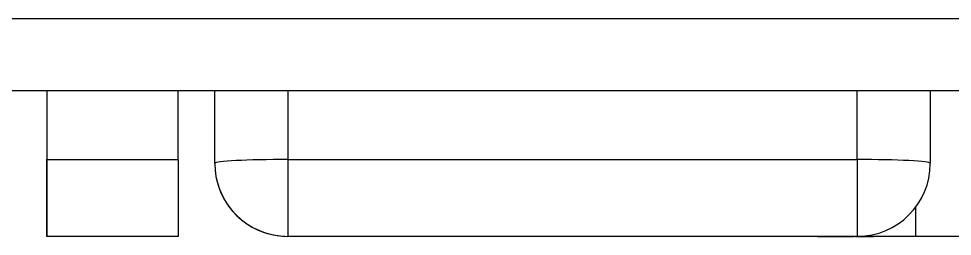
# Model space of a CAD drawing. Extents: x 2759 to 9191, y -64 to 2464.
# Drawn here: x 4308.3 to 4321.08, y 663.94 to 666.92 of the extents above; entities that cross this region are included whole.
import ezdxf

# ---------------------------------------------------------------- set-up
doc = ezdxf.new("R2010")
doc.units = 0
doc.header["$LTSCALE"] = 20
doc.header["$MEASUREMENT"] = 0
doc.layers.get('0').update_dxf_attribs({"linetype": 'CONTINUOUS'})

msp = doc.modelspace()

# ---------------------------------------------------------------- linework, layer by layer
at = {"color": 7, "linetype": 'Continuous'}
for p, q in [((4308.682, 665.935), (4308.682, 663.935)), ((4320.582, 663.935), (4320.582, 664.335)), ((4320.582, 663.935), (4320.582, 664.335)), ((4319.237, 663.935), (4311.982, 663.935)), ((4319.237, 663.935), (4319.736, 663.935)), ((4319.782, 663.935), (4319.736, 663.935)), ((4320.582, 663.935), (4319.782, 663.935)), ((4321.582, 663.935), (4320.582, 663.935))]:
    msp.add_line(p, q, dxfattribs=at)
for centre, start, end in [((4311.982, 664.935), 180, 270), ((4319.782, 664.935), 270, 0), ((4319.782, 664.935), 270, 0)]:
    msp.add_arc(centre, 1, start, end, dxfattribs=at)
for centre, major_axis, ratio, start_param, end_param in [((4311.982, 664.935), (-1, 0), 0.05234, 4.712426, 6.283185), ((4311.982, 664.935), (0, 1), 0.000037, 1.518433, 3.141593), ((4319.782, 664.935), (1, 0), 0.052338, 0, 1.570839), ((4319.782, 664.935), (0, -1), 0.000043, 4.660027, 6.283185), ((4311.982, 664.935), (1, 0), 1, 3.141593, 4.565292), ((4311.982, 664.935), (1, 0), 1, 4.565292, 4.712389)]:
    msp.add_ellipse(centre, major_axis=major_axis, ratio=ratio, start_param=start_param, end_param=end_param, dxfattribs=at)
for points, knots in [([(4295.882, 666.918), (4300.588, 666.918), (4309.978, 666.918), (4323.441, 666.918), (4335.723, 666.918), (4346.747, 666.918), (4355.11, 666.918), (4359.964, 666.918), (4362.183, 666.918)], [0, 0, 0, 0, 0.169117, 0.338339, 0.507549, 0.676759, 0.846085, 1, 1, 1, 1]), ([(4308.682, 663.935), (4308.682, 663.935), (4308.682, 663.942), (4308.682, 663.962), (4308.682, 663.971), (4308.682, 663.986), (4308.682, 663.992), (4308.682, 664.003), (4308.682, 664.01), (4308.682, 664.043), (4308.682, 664.076), (4308.682, 664.124), (4308.682, 664.134), (4308.682, 664.155), (4308.682, 664.166), (4308.682, 664.199), (4308.682, 664.222), (4308.682, 664.295), (4308.682, 664.349), (4308.682, 664.464), (4308.682, 664.525), (4308.682, 664.62), (4308.682, 664.652), (4308.682, 664.701), (4308.682, 664.718), (4308.682, 664.751), (4308.682, 664.768), (4308.682, 664.852), (4308.682, 664.919), (4308.682, 664.987)], [0, 0, 0, 0, 0.124712, 0.124712, 0.187232, 0.187232, 0.218493, 0.218493, 0.249753, 0.249753, 0.374794, 0.374794, 0.406054, 0.406054, 0.437315, 0.437315, 0.499835, 0.499835, 0.624876, 0.624876, 0.749918, 0.749918, 0.812438, 0.812438, 0.843699, 0.843699, 0.874959, 0.874959, 1, 1, 1, 1]), ([(4310.482, 664.987), (4310.482, 664.919), (4310.482, 664.852), (4310.482, 664.752), (4310.482, 664.719), (4310.482, 664.67), (4310.482, 664.653), (4310.482, 664.621), (4310.482, 664.605), (4310.482, 664.525), (4310.482, 664.465), (4310.482, 664.393), (4310.482, 664.379), (4310.482, 664.351), (4310.482, 664.337), (4310.482, 664.297), (4310.482, 664.271), (4310.482, 664.198), (4310.482, 664.154), (4310.482, 664.076), (4310.482, 664.043), (4310.482, 664.003), (4310.482, 663.992), (4310.482, 663.976), (4310.482, 663.972), (4310.482, 663.963), (4310.482, 663.959), (4310.482, 663.942), (4310.482, 663.935), (4310.482, 663.935)], [0, 0, 0, 0, 0.124961, 0.124961, 0.187442, 0.187442, 0.218682, 0.218682, 0.249922, 0.249922, 0.374883, 0.374883, 0.406124, 0.406124, 0.437364, 0.437364, 0.499844, 0.499844, 0.624806, 0.624806, 0.749767, 0.749767, 0.812247, 0.812247, 0.843488, 0.843488, 0.874728, 0.874728, 1, 1, 1, 1]), ([(4310.482, 663.935), (4310.182, 663.935), (4309.882, 663.935), (4309.282, 663.935), (4308.982, 663.935), (4308.682, 663.935)], [0, 0, 0, 0, 0.49998, 0.49998, 1, 1, 1, 1])]:
    msp.add_open_spline(points, degree=3, knots=knots, dxfattribs=at)
for points in [[(4295.882, 665.935), (4299.563, 665.935), (4306.469, 665.935), (4315.429, 665.935), (4323.112, 665.935), (4329.62, 665.935), (4335.232, 665.935), (4339.957, 665.935), (4343.953, 665.935), (4348.077, 665.935), (4351.913, 665.935), (4355.207, 665.935), (4358.198, 665.935), (4360.306, 665.935), (4361.355, 665.935)], [(4308.682, 665.935), (4308.682, 665.619), (4308.682, 665.303), (4308.682, 664.987)], [(4310.482, 664.987), (4310.482, 665.303), (4310.482, 665.619), (4310.482, 665.935)], [(4310.982, 664.935), (4310.982, 665.268), (4310.982, 665.602), (4310.982, 665.935)], [(4311.982, 665.935), (4311.982, 665.619), (4311.982, 665.303), (4311.982, 664.987)], [(4319.782, 664.987), (4319.782, 665.303), (4319.782, 665.619), (4319.782, 665.935)], [(4320.782, 665.935), (4320.782, 665.602), (4320.782, 665.268), (4320.782, 664.935)], [(4308.682, 664.987), (4309.282, 664.987), (4309.882, 664.987), (4310.482, 664.987)], [(4311.982, 664.987), (4314.582, 664.987), (4317.182, 664.987), (4319.782, 664.987)], [(4319.782, 663.935), (4317.182, 663.935), (4314.582, 663.935), (4311.982, 663.935)], [(4320.005, 663.935), (4319.923, 663.935), (4319.84, 663.935), (4319.757, 663.935)], [(4319.759, 663.935), (4319.842, 663.935), (4319.924, 663.935), (4320.006, 663.935)]]:
    msp.add_open_spline(points, degree=3, dxfattribs=at)

doc.saveas('drawing.dxf')
